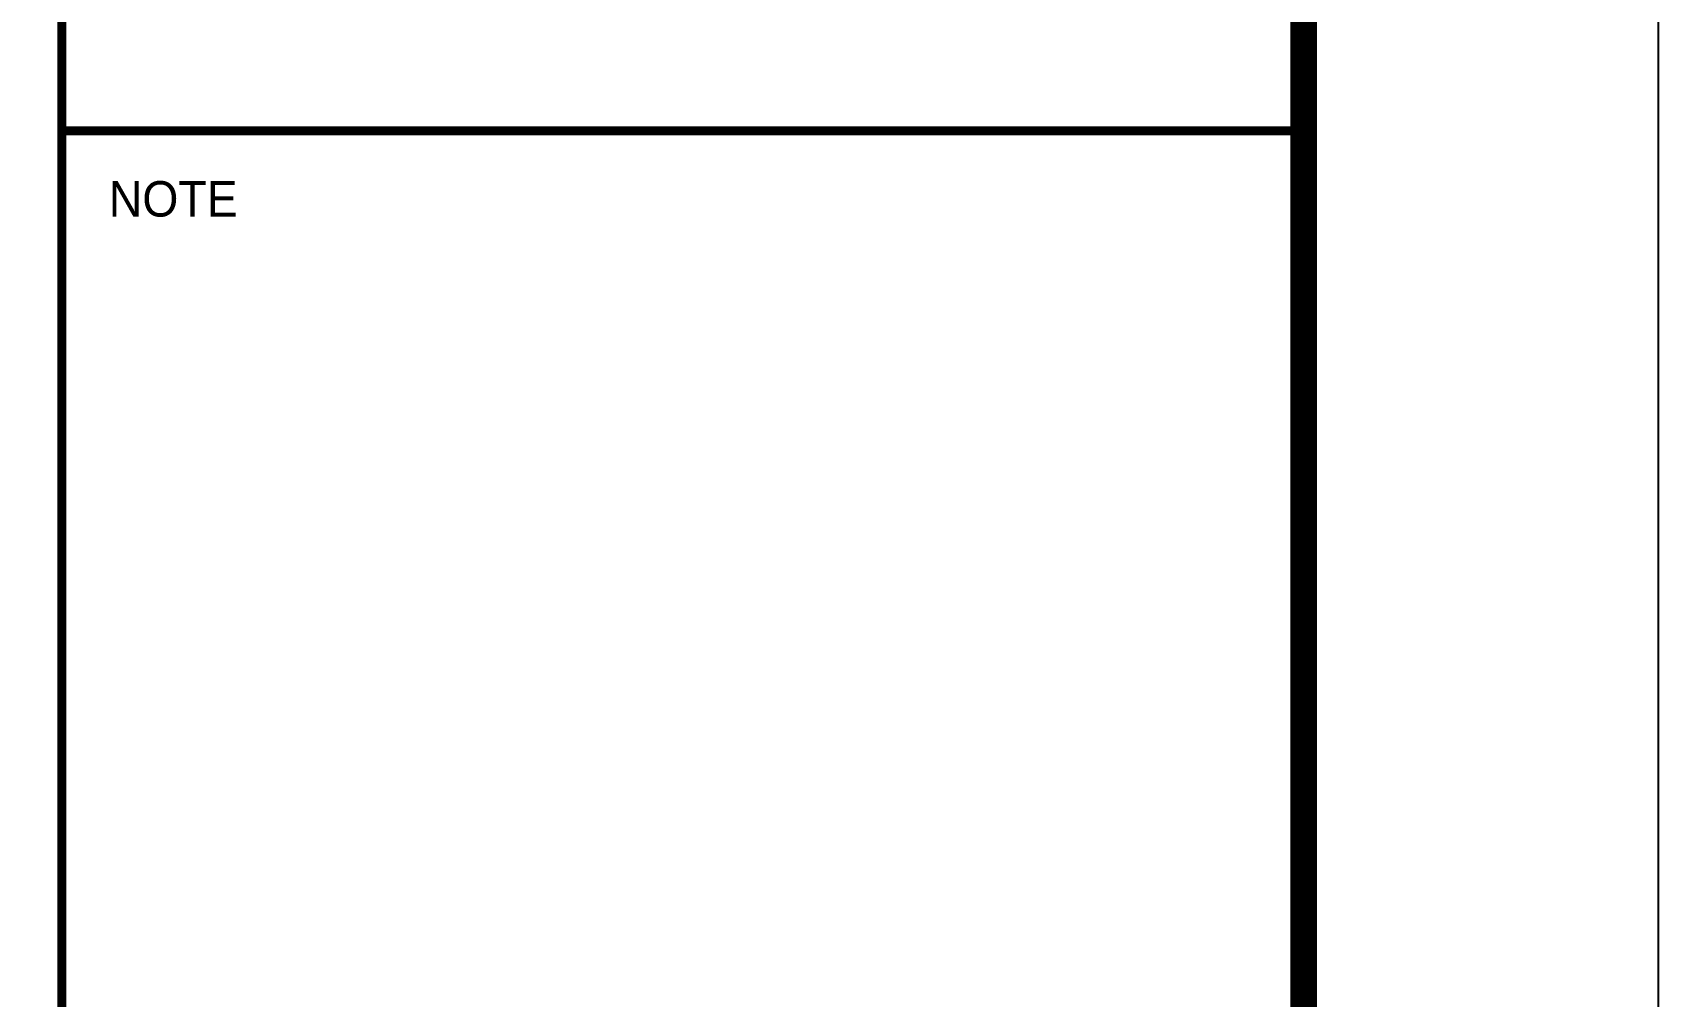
# Model space of a CAD drawing. Header units: millimetres. Extents: x 841 to 1682, y 0 to 594.
# Drawn here: x 1590.3 to 1682, y 409 to 463.3 of the extents above; entities that cross this region are included whole.
import ezdxf

# ---------------------------------------------------------------- set-up
doc = ezdxf.new("R2010")
doc.units = ezdxf.units.MM
doc.layers.add('001dmp-FORM', color=7, linetype='Continuous')
doc.styles.add('돋움', font='Dotum.ttf')

# ---------------------------------------------------------------- blocks, each defined once
blk = doc.blocks.new('FORM_ELEC_SUKWOO$0$')
at = {"layer": '001dmp-FORM', "color": 30}
blk.add_lwpolyline([(161727.4336471551, 114228.4132783711), (1.016538590192795e-06, 114228.4132798107), (0, 0), (161727.4336461384, -1.439359039068222e-06)], close=True, dxfattribs=at)
at = {"layer": '001dmp-FORM', "const_width": 288.4555891429007}
blk.add_lwpolyline([(5769.111782912223, 3846.074521154398), (5769.111783860542, 110382.3387585536), (157881.3591252164, 110382.3387571995), (157881.3591242685, 3846.074519800488)], close=True, dxfattribs=at)
at = {"layer": '001dmp-FORM', "const_width": 96.15186304763357}
for points in [[(144420.0982976004, 3846.07451991993), (144420.0982985485, 110382.3387573191)], [(144420.095610102, 88026.60335560003), (157881.3564367702, 88026.60335548013)]]:
    blk.add_lwpolyline(points, dxfattribs=at)
at = {"layer": '001dmp-FORM', "color": 3, "linetype": 'Continuous', "style": '돋움'}
blk.add_text('NOTE', height=384.6074521202491, dxfattribs=at).set_placement((144928.7298029038, 87097.99170404114))
blk = doc.blocks.new('FORM_ELEC_SUKWOO')
at = {"layer": '001dmp-FORM'}
blk.add_blockref('FORM_ELEC_SUKWOO$0$', (12.05403001734521, -1.003795030963374), dxfattribs=at)

msp = doc.modelspace()

# ---------------------------------------------------------------- block references
at = {"color": 4, "xscale": 0.005200107336338875, "yscale": 0.005200107336338875, "zscale": 0.005200107336338875}
msp.add_blockref('FORM_ELEC_SUKWOO', (840.9373203113164, 0.005210710561535421), dxfattribs=at)

doc.saveas('drawing.dxf')
